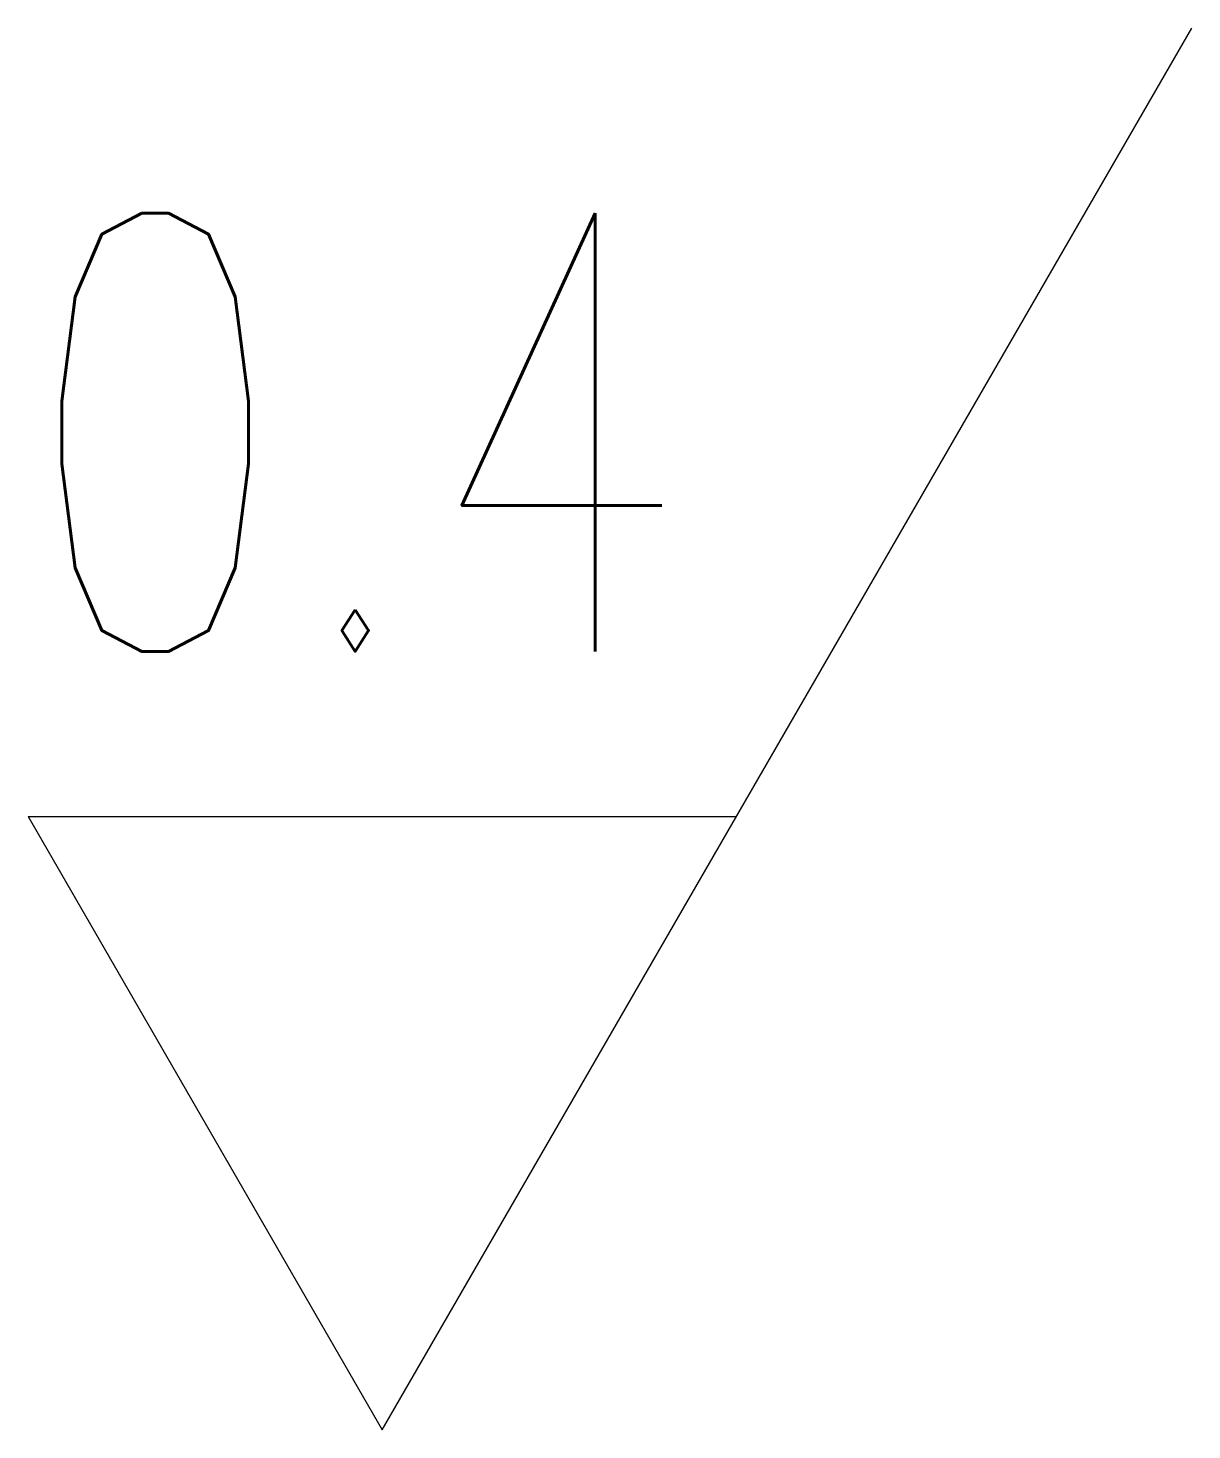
# Model space of a CAD drawing. Header units: millimetres. Extents: x -1.98 to 4.53, y 0 to 7.84.
import ezdxf
from ezdxf.enums import TextEntityAlignment as Align

# ---------------------------------------------------------------- set-up
doc = ezdxf.new("R2010")
doc.units = ezdxf.units.MM
doc.styles.add('ISO071', font='romans.shx', dxfattribs={"width": 0.71})

msp = doc.modelspace()

# ---------------------------------------------------------------- linework, layer by layer
at = {"color": 7}
for p, q in [((0, 0), (4.5264, 7.84)), ((-1.9803, 3.43), (0, 0)), ((-1.9803, 3.43), (1.9803, 3.43))]:
    msp.add_line(p, q, dxfattribs=at)

# ---------------------------------------------------------------- texts
at = {"color": 3, "style": 'ISO071', "width": 0.71}
msp.add_attdef('0.4', text='0.4', height=2.45, dxfattribs=at).set_placement((-0.1512, 4.3538), align=Align.CENTER)

doc.saveas('drawing.dxf')
